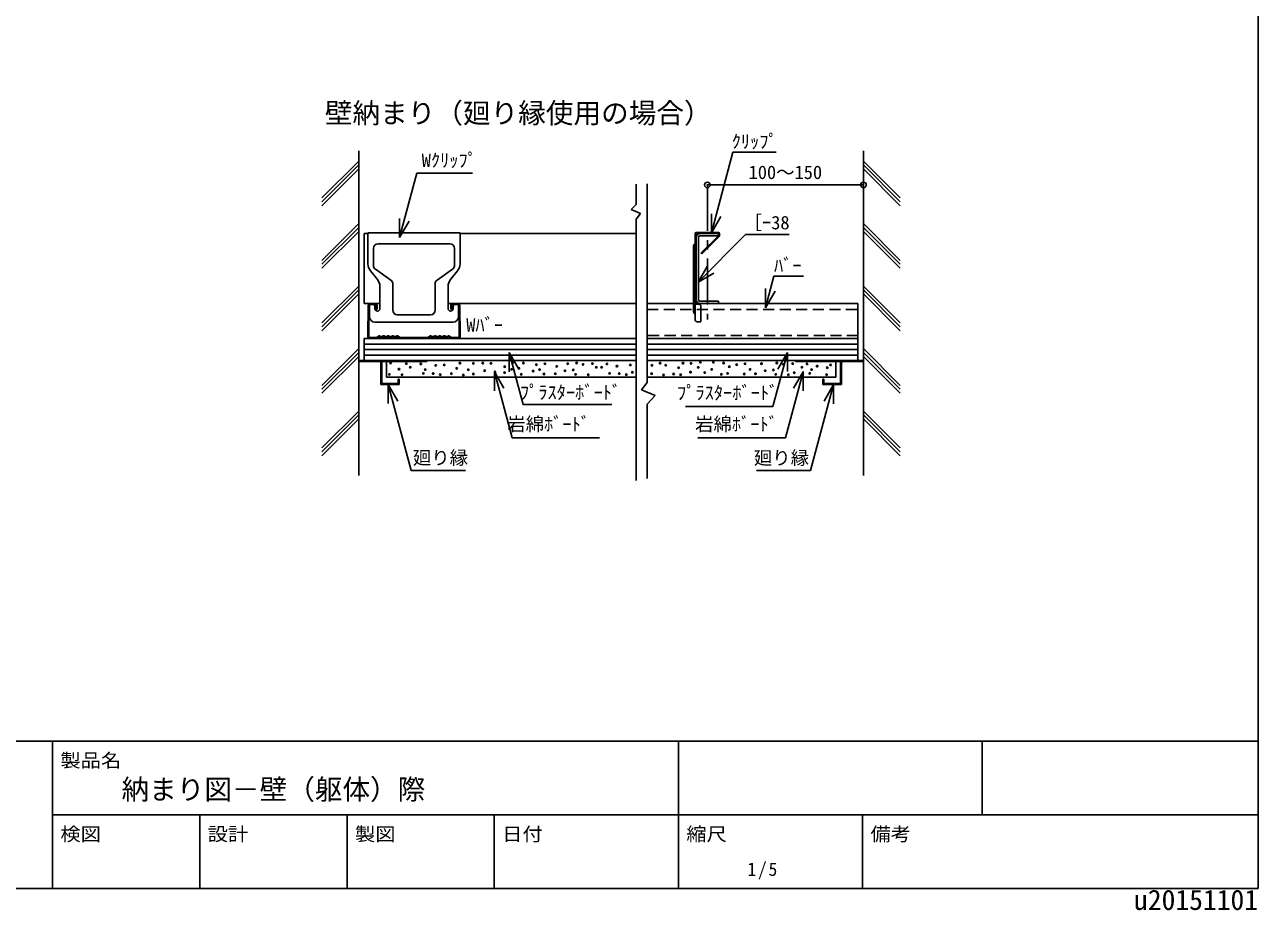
# Model space of a CAD drawing. Units: millimetres, scale not verified. Extents: x -688 to 687, y -487 to 475.
# Drawn here: x 17 to 687, y -487 to -6 of the extents above; entities that cross this region are included whole.
import ezdxf
from ezdxf.enums import TextEntityAlignment as Align

# ---------------------------------------------------------------- set-up
doc = ezdxf.new("R2010")
doc.units = ezdxf.units.MM
doc.header["$LTSCALE"] = 5
doc.header["$PDMODE"] = 32
doc.header["$PDSIZE"] = 3
for name, pattern in [('CHAIN1', [8, 5, -1, 1, -1]), ('DASHED1', [1.8, 1.2, -0.6]), ('DASHED2', [3, 2, -1])]:
    doc.linetypes.add(name, pattern=pattern)
for name, color, linetype in [('1-0_中心線', 4, 'CHAIN1'), ('1-1_中線', 7, 'Continuous'), ('1-2_太線１', 2, 'Continuous'), ('1-3_太線２', 3, 'Continuous'), ('1-4_細線', 6, 'Continuous'), ('1-5_寸法', 4, 'Continuous'), ('1-6_文字', 4, 'Continuous'), ('1-9_ハッチ', 4, 'Continuous'), ('1-A_中線', 7, 'Continuous'), ('F-3_太線２', 7, 'Continuous'), ('F-5_固定文字', 7, 'Continuous'), ('F-6_文字', 4, 'Continuous')]:
    doc.layers.add(name, color=color, linetype=linetype)
doc.styles.add('ＭＳ ゴシック', font='')
doc.styles.get('ＭＳ ゴシック').set_extended_font_data('MS Gothic')

msp = doc.modelspace()

# ---------------------------------------------------------------- linework, layer by layer
at = {"layer": '1-0_中心線'}
msp.add_line((388.058, -92.716), (388.058, -165.739), dxfattribs=at)
at = {"layer": '1-1_中線'}
for p, q in [((203.699, -119.106), (201.699, -119.106)), ((201.699, -119.106), (201.699, -157.106)), ((349.435, -119.106), (253.699, -119.106)), ((210.199, -157.106), (201.699, -157.106)), ((349.435, -157.106), (247.199, -157.106)), ((355.356, -157.106), (469.868, -157.106)), ((469.868, -176.106), (469.868, -157.106)), ((355.356, -176.106), (469.868, -176.106)), ((213.699, -188.606), (213.699, -197.106)), ((235.699, -188.106), (349.435, -188.106)), ((355.356, -188.106), (435.868, -188.106)), ((457.868, -188.606), (457.868, -197.106)), ((349.435, -197.106), (213.699, -197.106)), ((457.868, -197.106), (355.356, -197.106))]:
    msp.add_line(p, q, dxfattribs=at)
at = {"layer": '1-1_中線', "linetype": 'DASHED1'}
for p, q in [((355.356, -160.391), (469.868, -160.391)), ((469.868, -174.413), (355.356, -174.413))]:
    msp.add_line(p, q, dxfattribs=at)
at = {"layer": '1-2_太線１'}
for p, q in [((384.058, -119.106), (394.058, -119.106)), ((394.058, -120.306), (384.058, -120.306)), ((394.058, -119.106), (394.058, -120.306)), ((382.058, -121.106), (382.058, -155.106)), ((383.258, -155.106), (383.258, -121.106)), ((203.741, -158.105), (203.699, -175.105)), ((204.199, -175.106), (204.241, -158.106)), ((207.743, -157.615), (204.743, -157.607)), ((207.744, -157.115), (204.744, -157.107)), ((208.236, -160.116), (208.241, -158.116)), ((208.236, -160.116), (208.736, -160.117)), ((208.736, -160.117), (208.741, -158.117)), ((248.662, -160.117), (248.657, -158.117)), ((249.162, -160.116), (248.662, -160.117)), ((249.162, -160.116), (249.157, -158.116)), ((249.654, -157.115), (252.654, -157.107)), ((249.655, -157.615), (252.655, -157.607)), ((253.199, -175.106), (253.157, -158.106)), ((253.657, -158.105), (253.699, -175.105)), ((384.058, -155.906), (394.058, -155.906)), ((394.058, -157.106), (384.058, -157.106)), ((394.058, -155.906), (394.058, -157.106)), ((204.699, -175.606), (208.285, -175.606)), ((208.285, -176.106), (204.699, -176.106)), ((208.638, -175.46), (209.345, -174.753)), ((209.699, -175.106), (208.992, -175.813)), ((219.699, -175.106), (220.406, -175.813)), ((220.053, -174.753), (220.76, -175.46)), ((228.699, -175.606), (221.113, -175.606)), ((221.113, -176.106), (228.699, -176.106)), ((228.699, -175.606), (236.285, -175.606)), ((236.285, -176.106), (228.699, -176.106)), ((237.345, -174.753), (236.638, -175.46)), ((237.699, -175.106), (236.992, -175.813)), ((247.699, -175.106), (248.406, -175.813)), ((248.76, -175.46), (248.053, -174.753)), ((252.699, -175.606), (249.113, -175.606)), ((249.113, -176.106), (252.699, -176.106))]:
    msp.add_line(p, q, dxfattribs=at)
for centre, radius, start, end in [((384.058, -121.106), 2, 90, 180), ((384.058, -121.106), 2, 90, 168.56157), ((384.058, -121.106), 0.8, 90, 180), ((204.741, -158.107), 1, 89.85698, 179.85698), ((204.741, -158.107), 0.5, 89.85698, 179.85698), ((207.741, -158.115), 0.5, 359.85698, 89.85698), ((207.741, -158.115), 1, 359.85698, 89.85698), ((249.657, -158.115), 1, 90.14299, 180.14299), ((249.657, -158.115), 0.5, 90.14299, 180.14299), ((252.657, -158.107), 1, 0.14299, 90.14299), ((252.657, -158.107), 0.5, 0.14299, 90.14299), ((384.058, -155.106), 2, 180, 270), ((384.058, -155.106), 0.8, 180, 270), ((204.699, -175.107), 1, 179.85698, 272.38098), ((204.699, -175.107), 0.5, 179.85698, 272.38098), ((208.285, -175.106), 0.5, 269.99998, 314.99998), ((208.285, -175.106), 1, 270, 315), ((209.699, -175.106), 0.5, 46.39717, 135), ((210.949, -173.794), 1.812, 226.39717, 313.60281), ((210.949, -173.794), 1.312, 226.39717, 313.60281), ((212.199, -175.106), 0.5, 46.39717, 135), ((212.199, -175.106), 0.5, 36.86989, 133.60281), ((213.449, -173.794), 1.812, 226.39717, 313.60281), ((213.449, -173.794), 1.312, 226.39717, 313.60281), ((214.699, -175.106), 0.5, 46.39717, 135), ((214.699, -175.106), 0.5, 36.86989, 133.60281), ((215.949, -173.794), 1.812, 226.39717, 313.60281), ((215.949, -173.794), 1.312, 226.39717, 313.60281), ((217.199, -175.106), 0.5, 46.39717, 135), ((217.199, -175.106), 0.5, 36.86989, 133.60281), ((218.449, -173.794), 1.812, 226.39717, 313.60281), ((218.449, -173.794), 1.312, 226.39717, 313.60281), ((219.699, -175.106), 0.5, 46.39717, 143.1301), ((219.699, -175.106), 0.5, 36.86989, 133.60281), ((221.113, -175.106), 1, 225, 270), ((221.113, -175.106), 0.5, 225, 270), ((236.285, -175.106), 0.5, 270, 314.99998), ((236.285, -175.106), 1, 270, 314.99998), ((237.699, -175.106), 0.5, 46.39717, 143.1301), ((237.699, -175.106), 0.5, 36.86989, 133.60281), ((238.949, -173.794), 1.812, 226.39717, 313.60281), ((238.949, -173.794), 1.312, 226.39717, 313.60281), ((240.199, -175.106), 0.5, 46.39717, 143.1301), ((240.199, -175.106), 0.5, 45, 133.60281), ((241.449, -173.794), 1.812, 226.39717, 313.60281), ((241.449, -173.794), 1.312, 226.39717, 313.60281), ((242.699, -175.106), 0.5, 46.39717, 143.1301), ((242.699, -175.106), 0.5, 45, 133.60281), ((243.949, -173.794), 1.812, 226.39717, 313.60281), ((243.949, -173.794), 1.312, 226.39717, 313.60281), ((245.199, -175.106), 0.5, 46.39717, 143.1301), ((245.199, -175.106), 0.5, 45, 133.60281), ((246.449, -173.794), 1.812, 226.39717, 313.60281), ((246.449, -173.794), 1.312, 226.39717, 313.60281), ((247.699, -175.106), 0.5, 45, 133.60281), ((249.113, -175.106), 1, 224.99998, 270), ((249.113, -175.106), 0.5, 225, 270), ((252.699, -175.107), 1, 267.61899, 0.14297), ((252.699, -175.107), 0.5, 267.61899, 0.14297)]:
    msp.add_arc(centre, radius, start, end, dxfattribs=at)
at = {"layer": '1-3_太線２'}
for p, q in [((198.699, -74.271), (198.699, -250.57)), ((472.868, -74.271), (472.868, -250.57)), ((469.868, -176.106), (355.356, -176.106)), ((469.868, -188.106), (469.868, -176.106)), ((349.435, -188.106), (201.699, -188.106)), ((469.868, -188.106), (355.356, -188.106))]:
    msp.add_line(p, q, dxfattribs=at)
msp.add_lwpolyline([(349.435, -176.106), (201.699, -176.106), (201.699, -188.106)], dxfattribs=at)
at = {"layer": '1-4_細線'}
for p, q in [((198.699, -188.106), (235.699, -188.106)), ((198.699, -188.606), (198.699, -188.106)), ((211.199, -188.606), (211.199, -200.606)), ((211.199, -188.606), (235.699, -188.606)), ((235.699, -188.606), (235.699, -188.106)), ((472.868, -188.106), (435.868, -188.106)), ((435.868, -188.606), (435.868, -188.106)), ((460.368, -188.606), (435.868, -188.606)), ((460.868, -188.606), (460.868, -201.106)), ((472.868, -188.606), (460.868, -188.606)), ((472.868, -188.106), (472.868, -188.606)), ((211.199, -200.606), (220.199, -200.606)), ((220.199, -198.106), (220.699, -198.106)), ((220.199, -198.106), (220.199, -200.606)), ((220.699, -198.106), (220.699, -201.106)), ((450.868, -198.106), (450.868, -201.106)), ((450.868, -198.106), (451.368, -198.106)), ((451.368, -198.106), (451.368, -200.606)), ((210.699, -201.106), (220.699, -201.106)), ((460.868, -201.106), (450.868, -201.106))]:
    msp.add_line(p, q, dxfattribs=at)
for points in [[(198.699, -188.606), (210.699, -188.606), (210.699, -201.106)], [(460.368, -188.606), (460.368, -200.606), (451.368, -200.606)]]:
    msp.add_lwpolyline(points, dxfattribs=at)
at = {"layer": '1-5_寸法'}
for p, q in [((349.435, -92.252), (349.435, -103.322)), ((355.356, -92.051), (355.356, -200.071)), ((388.058, -92.716), (472.868, -92.716)), ((349.435, -103.322), (346.634, -106.14)), ((346.634, -106.14), (351.733, -108.287)), ((351.733, -108.287), (349.435, -111.374)), ((349.435, -111.172), (349.435, -253.148)), ((355.356, -200.071), (352.337, -203.895)), ((352.337, -203.895), (359.717, -207.116)), ((359.717, -207.116), (355.356, -211.678)), ((355.356, -211.678), (355.356, -252.142))]:
    msp.add_line(p, q, dxfattribs=at)
at = {"layer": '1-5_寸法', "color": 3}
for p in [(388.058, -92.716), (472.868, -92.716)]:
    msp.add_point(p, dxfattribs=at)
at = {"layer": '1-6_文字'}
for p, q in [((390.232, -118.805), (401.975, -74.977)), ((401.975, -74.977), (425.498, -74.977)), ((230.274, -86.253), (220.882, -121.305)), ((230.274, -86.253), (260.534, -86.253)), ((220.882, -121.305), (220.882, -110.936)), ((220.882, -121.305), (226.066, -112.325)), ((390.232, -118.805), (390.232, -108.436)), ((390.232, -118.805), (395.416, -109.825)), ((408.82, -119.651), (383.025, -145.446)), ((408.82, -119.651), (432.409, -119.651)), ((383.025, -145.446), (387.926, -136.956)), ((383.025, -145.446), (391.514, -140.544)), ((424.241, -142.334), (419.678, -159.365)), ((424.241, -142.334), (440.329, -142.334)), ((419.678, -159.365), (419.678, -148.996)), ((419.678, -159.365), (424.862, -150.385)), ((287.998, -212.037), (280.421, -183.759)), ((280.421, -183.759), (285.605, -192.739)), ((280.421, -183.759), (280.421, -194.128)), ((423.685, -212.996), (431.537, -183.692)), ((431.537, -183.692), (426.353, -192.672)), ((431.537, -183.692), (431.537, -194.061)), ((272.362, -194.163), (277.546, -203.143)), ((440.07, -194.163), (434.886, -203.143)), ((214.76, -201.086), (219.945, -210.066)), ((214.76, -201.086), (214.76, -211.455)), ((227.25, -247.699), (214.76, -201.086)), ((456.609, -201.175), (456.609, -211.545)), ((287.998, -212.037), (336.196, -212.037)), ((423.685, -212.996), (376.148, -212.996)), ((281.962, -229.991), (329.499, -229.991)), ((430.47, -229.991), (382.933, -229.991)), ((227.25, -247.699), (256.64, -247.699)), ((444.119, -247.788), (414.729, -247.788))]:
    msp.add_line(p, q, dxfattribs=at)
for points in [[(281.962, -229.991), (272.362, -194.163), (272.362, -204.532)], [(430.47, -229.991), (440.07, -194.163), (440.07, -204.532)], [(444.119, -247.788), (456.609, -201.175), (451.424, -210.155)]]:
    msp.add_lwpolyline(points, dxfattribs=at)
at = {"layer": '1-9_ハッチ'}
for p, q in [((178.699, -99.741), (198.699, -79.741)), ((492.868, -99.741), (472.868, -79.741)), ((178.699, -101.863), (198.699, -81.863)), ((178.699, -103.984), (198.699, -83.984)), ((492.868, -101.863), (472.868, -81.863)), ((492.868, -103.984), (472.868, -83.984)), ((178.699, -133.683), (198.699, -113.682)), ((492.868, -133.683), (472.868, -113.682)), ((178.699, -135.804), (198.699, -115.804)), ((178.699, -137.925), (198.699, -117.925)), ((492.868, -135.804), (472.868, -115.804)), ((492.868, -137.925), (472.868, -117.925)), ((178.699, -167.624), (198.699, -147.624)), ((178.699, -169.745), (198.699, -149.745)), ((178.699, -171.866), (198.699, -151.866)), ((492.868, -167.624), (472.868, -147.624)), ((492.868, -169.745), (472.868, -149.745)), ((492.868, -171.866), (472.868, -151.866)), ((349.435, -179.106), (201.699, -179.106)), ((469.868, -179.106), (355.356, -179.106)), ((178.699, -201.565), (198.699, -181.565)), ((178.699, -203.686), (198.699, -183.686)), ((178.699, -205.807), (198.699, -185.807)), ((349.435, -182.106), (201.699, -182.106)), ((349.435, -185.106), (201.699, -185.106)), ((469.868, -182.106), (355.356, -182.106)), ((469.868, -185.106), (355.356, -185.106)), ((492.868, -201.565), (472.868, -181.565)), ((492.868, -203.686), (472.868, -183.686)), ((492.868, -205.807), (472.868, -185.807)), ((178.699, -235.506), (198.699, -215.506)), ((178.699, -237.627), (198.699, -217.627)), ((178.699, -239.748), (198.699, -219.749)), ((492.868, -235.506), (472.868, -215.506)), ((492.868, -237.627), (472.868, -217.627)), ((492.868, -239.748), (472.868, -219.749))]:
    msp.add_line(p, q, dxfattribs=at)
for centre in [(215.957, -189.413), (220.551, -192.762), (224.571, -189.7), (226.676, -191.71), (232.418, -189.891), (234.811, -192.954), (240.553, -190.753), (245.146, -190.465), (251.939, -192.295), (253.631, -189.508), (258.209, -193.091), (260.996, -189.608), (266.072, -189.508), (267.067, -193.589), (270.451, -189.608), (272.741, -194.286), (277.916, -194.584), (278.016, -191.399), (281.698, -192.892), (282.594, -189.011), (285.779, -192.295), (288.168, -189.409), (293.443, -193.788), (295.234, -190.305), (296.926, -192.992), (299.813, -189.807), (306.282, -191.3), (310.723, -193.624), (312.254, -189.796), (315.221, -193.145), (317.039, -189.413), (320.58, -190.178), (325.652, -189.7), (327.758, -191.71), (330.629, -191.71), (333.5, -189.891), (338.955, -191.135), (346.228, -190.465), (347.377, -194.485), (357.905, -190.703), (362.383, -189.508), (365.469, -190.603), (372.436, -191.997), (374.825, -189.508), (378.905, -194.385), (379.204, -189.608), (383.086, -191.798), (384.28, -189.011), (386.669, -194.584), (390.451, -192.892), (391.347, -189.011), (396.92, -189.409), (400.006, -191.399), (403.987, -190.305), (408.565, -189.807), (411.253, -192.892), (417.466, -189.796), (419.475, -193.624), (423.973, -193.145), (425.792, -189.413), (429.333, -190.178), (434.405, -189.7), (435.266, -194.676), (439.381, -191.71), (442.252, -189.891), (444.645, -192.954), (447.708, -191.135), (453.186, -191.949), (454.981, -190.465), (215.383, -195.633), (222.274, -195.825), (233.854, -195.059), (239.117, -195.155), (242.945, -195.729), (249.052, -195.182), (255.522, -195.878), (260.996, -195.381), (286.973, -195.58), (299.315, -195.381), (305.459, -195.251), (316.465, -195.633), (323.355, -195.825), (334.935, -195.059), (340.199, -195.155), (344.027, -195.729), (357.805, -195.182), (364.275, -195.878), (369.749, -195.381), (373.531, -195.779), (395.726, -195.58), (399.011, -195.082), (408.068, -195.381), (414.212, -195.251), (425.218, -195.633), (432.108, -195.825), (443.688, -195.059), (452.78, -195.729)]:
    msp.add_circle(centre, 0.392, dxfattribs=at)
at = {"layer": '1-A_中線'}
for p, q in [((203.699, -118.707), (203.699, -135.577)), ((228.699, -118.707), (203.699, -118.707)), ((228.699, -118.707), (253.699, -118.707)), ((253.699, -118.707), (253.699, -135.577)), ((381.458, -157.106), (381.458, -119.106)), ((382.058, -118.506), (394.058, -118.506)), ((382.058, -157.106), (382.058, -119.106)), ((382.058, -119.106), (394.058, -119.106)), ((394.058, -120.325), (384.716, -129.667)), ((394.658, -120.573), (385.14, -130.091)), ((394.058, -119.106), (394.058, -120.325)), ((394.658, -119.106), (394.658, -120.573)), ((206.699, -136.421), (206.699, -127.207)), ((209.199, -124.707), (228.699, -124.707)), ((248.199, -124.707), (228.699, -124.707)), ((250.699, -136.421), (250.699, -127.207)), ((380.458, -126.506), (380.458, -157.106)), ((385.14, -130.091), (384.716, -129.667)), ((205.042, -139.36), (208.856, -144.054)), ((216.152, -144.459), (207.746, -138.455)), ((241.246, -144.459), (249.652, -138.455)), ((252.356, -139.36), (248.542, -144.054)), ((217.199, -160.707), (217.199, -146.494)), ((240.199, -160.707), (240.199, -146.494)), ((210.199, -147.837), (210.199, -159.807)), ((247.199, -147.837), (247.199, -159.807)), ((206.399, -157.607), (204.499, -157.607)), ((204.499, -164.207), (204.499, -157.607)), ((207.399, -158.607), (207.399, -159.807)), ((249.999, -158.607), (249.999, -159.807)), ((250.999, -157.607), (252.899, -157.607)), ((252.899, -164.207), (252.899, -157.607)), ((207.499, -167.207), (228.699, -167.207)), ((219.699, -163.207), (228.699, -163.207)), ((237.699, -163.207), (228.699, -163.207)), ((249.899, -167.207), (228.699, -167.207))]:
    msp.add_line(p, q, dxfattribs=at)
at = {"layer": '1-A_中線', "linetype": 'DASHED2'}
for p, q in [((380.458, -157.106), (380.458, -161.006)), ((381.458, -157.106), (381.458, -166.006)), ((383.458, -157.406), (381.458, -157.406)), ((382.058, -157.106), (382.058, -157.406)), ((384.458, -158.406), (384.458, -167.006)), ((382.458, -167.006), (384.458, -167.006))]:
    msp.add_line(p, q, dxfattribs=at)
at = {"layer": '1-A_中線'}
for centre, radius, start, end in [((382.058, -119.106), 0.6, 90, 180), ((394.058, -119.106), 0.6, 0, 90), ((209.199, -127.207), 2.5, 90, 180), ((248.199, -127.207), 2.5, 0, 90), ((382.958, -126.506), 2.5, 126.86989, 180), ((209.699, -135.577), 6, 180, 219.09386), ((209.199, -136.421), 2.5, 180, 234.46231), ((248.199, -136.421), 2.5, 305.53767, 0), ((247.699, -135.577), 6, 320.90613, 0), ((204.199, -147.837), 6, 0, 39.09386), ((214.699, -146.494), 2.5, 0, 54.46231), ((242.699, -146.494), 2.5, 125.53767, 180), ((253.199, -147.837), 6, 140.90613, 180), ((206.399, -158.607), 1, 0, 90), ((208.799, -159.807), 1.4, 180, 0), ((219.699, -160.707), 2.5, 180, 270), ((237.699, -160.707), 2.5, 270, 0), ((248.599, -159.807), 1.4, 180, 0), ((250.999, -158.607), 1, 90, 180), ((207.499, -164.207), 3, 180, 270), ((249.899, -164.207), 3, 270, 0)]:
    msp.add_arc(centre, radius, start, end, dxfattribs=at)
at = {"layer": '1-A_中線', "linetype": 'DASHED2'}
for centre, radius, start, end in [((383.458, -158.406), 1, 0, 90), ((382.958, -161.006), 2.5, 180, 233.1301), ((382.458, -166.006), 1, 180, 270)]:
    msp.add_arc(centre, radius, start, end, dxfattribs=at)
at = {"layer": 'F-3_太線２', "color": 3}
for p, q in [((687.333, 475.25), (687.333, -474.75)), ((-687.667, -394.75), (687.333, -394.75)), ((32.333, -394.75), (32.333, -474.75)), ((-687.667, -474.75), (687.333, -474.75))]:
    msp.add_line(p, q, dxfattribs=at)
at = {"layer": 'F-3_太線２'}
for p, q in [((372.333, -474.75), (372.333, -394.75)), ((537.333, -394.75), (537.333, -434.75)), ((32.333, -434.75), (687.333, -434.75)), ((112.333, -434.75), (112.333, -474.75)), ((192.333, -434.75), (192.333, -474.75)), ((272.333, -434.75), (272.333, -474.75)), ((472.333, -474.75), (472.333, -434.75))]:
    msp.add_line(p, q, dxfattribs=at)

# ---------------------------------------------------------------- texts
at = {"layer": '1-5_寸法', "style": 'ＭＳ ゴシック'}
msp.add_text('100～150', height=7.331, dxfattribs=at).set_placement((410.463, -91.716), align=Align.BOTTOM_LEFT)
at = {"layer": '1-6_文字', "style": 'ＭＳ ゴシック'}
for s, height, p in [('壁納まり（廻り縁使用の場合）', 11, (180.29, -62.49)), ('ｸﾘｯﾌﾟ', 7.331, (401.259, -74.957)), ('Wｸﾘｯﾌﾟ', 7.331, (232.885, -85.191)), ('［ｰ38', 7.331, (407.735, -119.039)), ('ﾊﾞｰ', 7.331, (424.286, -142.275)), ('Wﾊﾞｰ', 7.331, (257.079, -174.639)), ('ﾌﾟﾗｽﾀｰﾎﾞｰﾄﾞ', 7.331, (286.219, -211.22)), ('ﾌﾟﾗｽﾀｰﾎﾞｰﾄﾞ', 7.331, (371.598, -211.439)), ('岩綿ﾎﾞｰﾄﾞ', 7.331, (279.342, -228.434)), ('岩綿ﾎﾞｰﾄﾞ', 7.331, (381.383, -228.434)), ('廻り縁', 7.331, (228.078, -246.694)), ('廻り縁', 7.331, (413.291, -246.783))]:
    msp.add_text(s, height=height, dxfattribs=at).set_placement(p, align=Align.BOTTOM_LEFT)
at = {"layer": '1-6_文字', "color": 7, "style": 'ＭＳ ゴシック'}
msp.add_text('u20151101', height=11, dxfattribs=at).set_placement((619.833, -489.75), align=Align.BOTTOM_LEFT)
at = {"layer": 'F-5_固定文字', "color": 4, "style": 'ＭＳ ゴシック', "width": 1.1}
for s, p in [('製品名', (36.648, -411.087)), ('検図', (36.648, -451.087)), ('設計', (116.648, -451.087)), ('製図', (196.648, -451.087)), ('日付', (276.648, -451.087)), ('縮尺', (376.648, -451.087)), ('備考', (476.648, -451.087))]:
    msp.add_text(s, height=7.331, dxfattribs=at).set_placement(p, align=Align.BOTTOM_LEFT)
at = {"layer": 'F-6_文字', "style": 'ＭＳ ゴシック'}
msp.add_text('納まり図－壁（躯体）際', height=11, dxfattribs=at).set_placement((69.833, -429.75), align=Align.BOTTOM_LEFT)
at = {"layer": 'F-6_文字', "insert": (409.833, -469.75), "char_height": 7.331, "attachment_point": 7, "style": 'ＭＳ ゴシック'}
msp.add_mtext('\\T1.21;\\W0.95;1/5', dxfattribs=at)

doc.saveas('drawing.dxf')
